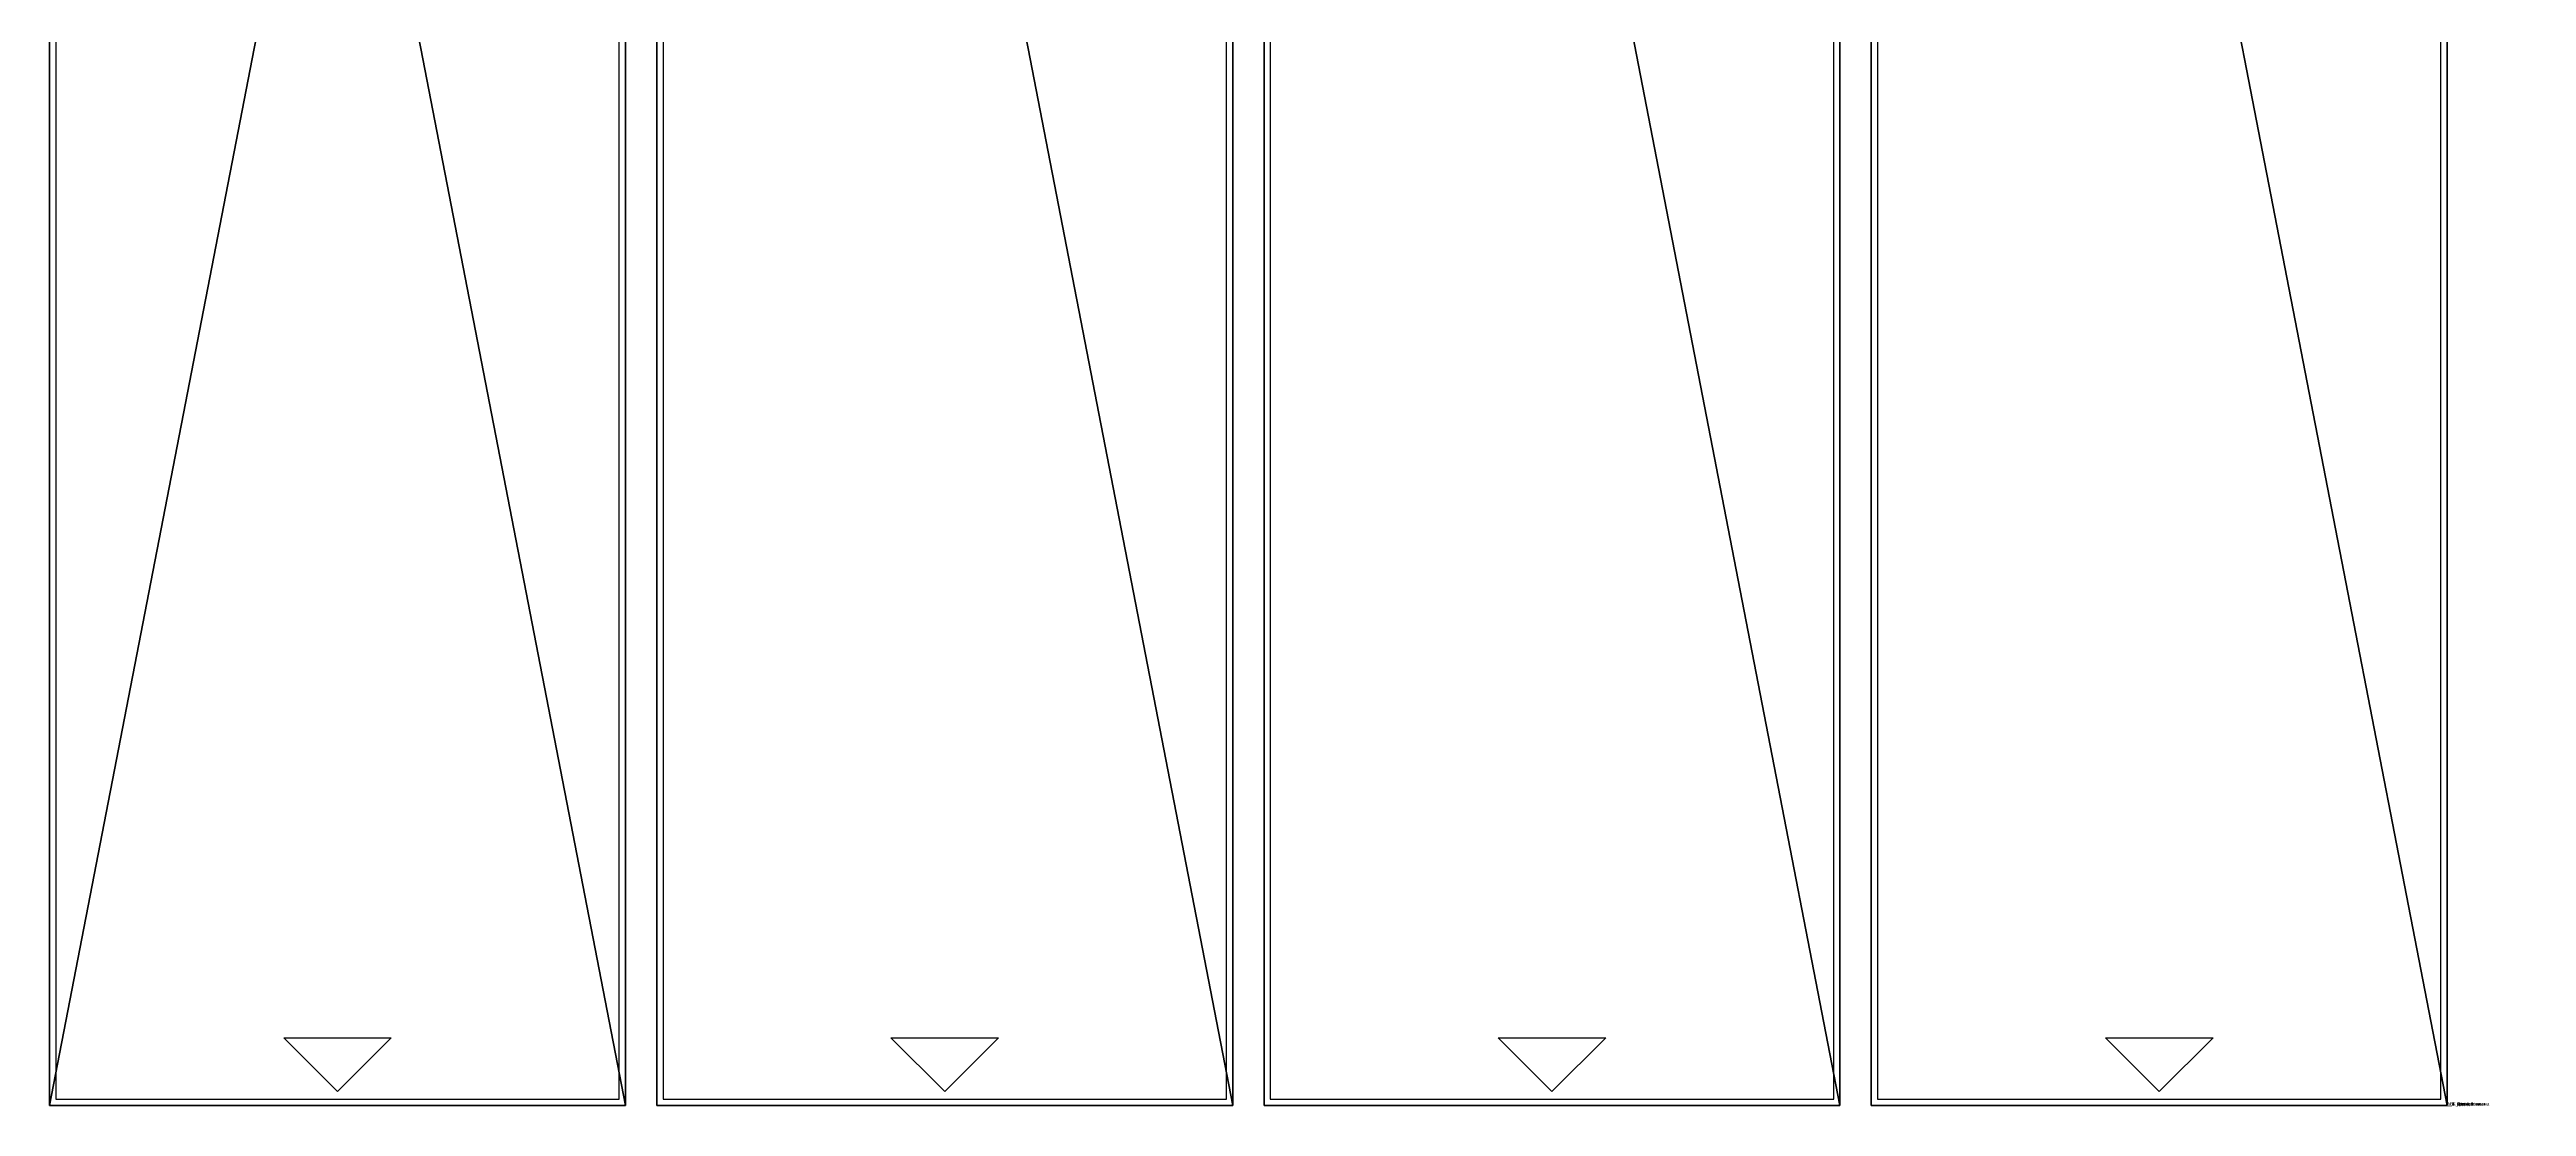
# Model space of a CAD drawing. Header units: millimetres. Extents: x -130972 to 458, y -4828 to 953.
# Drawn here: x -766 to 25, y 0 to 337 of the extents above; entities that cross this region are included whole.
import ezdxf

# ---------------------------------------------------------------- set-up
doc = ezdxf.new("R2010")
doc.units = ezdxf.units.MM
doc.header["$LTSCALE"] = 25.4
doc.layers.get('0').update_dxf_attribs({"true_color": 0xffffff})
doc.layers.add('ABF_cuttingLines', color=134, linetype='Continuous', true_color=0x009987)
doc.layers.add('ABF_edgeBanding', color=252, linetype='Continuous', true_color=0x777799)

# ---------------------------------------------------------------- blocks, each defined once
blk = doc.blocks.new('Group322#1')
at = {"layer": 'ABF_cuttingLines', "color": 0}
blk.add_polyline3d([(-628, -2, 0), (-628, -948.5, 0), (-448, -948.5, 0), (-448, -2, 0), (-628, -2, 0)], close=True, dxfattribs=at)
blk = doc.blocks.new('Group323#1')
at = {"layer": 'ABF_edgeBanding', "color": 0}
for points in [[(-538, -4.46, 0), (-520.81, -21.64, 0), (-555.19, -21.64, 0), (-538, -4.46, 0)], [(-625.54, -475.25, 0), (-608.36, -458.06, 0), (-608.36, -492.44, 0), (-625.54, -475.25, 0)], [(-450.46, -475.25, 0), (-467.64, -492.44, 0), (-467.64, -458.06, 0), (-450.46, -475.25, 0)], [(-538, -946.04, 0), (-555.19, -928.86, 0), (-520.81, -928.86, 0), (-538, -946.04, 0)]]:
    blk.add_polyline3d(points, close=True, dxfattribs=at)
blk = doc.blocks.new('_____#52')
at = {"color": 0}
for p, q in [((-630, -950.5, 18), (-630, 0, 18)), ((-630, -950.5), (-630, 0)), ((-630, -950.5, 18), (-630, 0, 18)), ((-630, -950.5), (-630, 0)), ((-446, 0, 18), (-446, -950.5, 18)), ((-446, 0), (-446, -950.5)), ((-446, 0, 18), (-446, -950.5, 18)), ((-446, 0), (-446, -950.5)), ((-446, -950.5, 18), (-630, -950.5, 18)), ((-446, -950.5), (-630, -950.5)), ((-446, -950.5, 18), (-630, -950.5, 18)), ((-630, -950.5, 18), (-630, -950.5)), ((-446, -950.5), (-630, -950.5)), ((-630, -950.5, 18), (-630, -950.5)), ((-446, -950.5, 18), (-446, -950.5)), ((-446, -950.5, 18), (-446, -950.5))]:
    blk.add_line(p, q, dxfattribs=at)
at = {"layer": 'ABF_cuttingLines', "color": 0}
ref = blk.add_blockref('Group322#1', (0, 0, 18), dxfattribs=at)
ref.add_attrib('Skp_GroupInstanceName', '_ABF_cuttingLines', (0, 0), dxfattribs={"layer": '0', "height": 1})
at = {"layer": 'ABF_edgeBanding', "color": 0}
ref = blk.add_blockref('Group323#1', (0, 0, 18), dxfattribs=at)
ref.add_attrib('Skp_GroupInstanceName', '_ABF_edgeBanding', (0, 0), dxfattribs={"layer": '0', "height": 1})
at = {"color": 7, "true_color": 0xffffff}
mesh = blk.add_polyface(dxfattribs=at)
corners = [(-446, -950.5, 18), (-630, 0, 18), (-630, -950.5, 18), (-446, 0, 18)]
mesh.append_faces([[corners[k] for k in face] for face in [(0, 1, 2), (1, 0, 3)]], dxfattribs={"vtx0": -1, "color": 7})
at = {"color": 0}
mesh = blk.add_polyface(dxfattribs=at)
corners = [(-630, 0), (-446, -950.5), (-630, -950.5), (-446, 0)]
mesh.append_faces([[corners[k] for k in face] for face in [(0, 1, 2), (1, 0, 3)]], dxfattribs={"vtx0": -1, "color": 0})
mesh = blk.add_polyface(dxfattribs=at)
corners = [(-630, 0, 18), (-630, -950.5), (-630, -950.5, 18), (-630, 0)]
mesh.append_faces([[corners[k] for k in face] for face in [(0, 1, 2), (1, 0, 3)]], dxfattribs={"vtx0": -1, "color": 0})
mesh = blk.add_polyface(dxfattribs=at)
corners = [(-446, 0), (-446, -950.5, 18), (-446, -950.5), (-446, 0, 18)]
mesh.append_faces([[corners[k] for k in face] for face in [(0, 1, 2), (1, 0, 3)]], dxfattribs={"vtx0": -1, "color": 0})
mesh = blk.add_polyface(dxfattribs=at)
corners = [(-446, -950.5, 18), (-630, -950.5), (-446, -950.5), (-630, -950.5, 18)]
mesh.append_faces([[corners[k] for k in face] for face in [(0, 1, 2), (1, 0, 3)]], dxfattribs={"vtx0": -1, "color": 0})
blk = doc.blocks.new('Group324#1')
at = {"layer": 'ABF_cuttingLines', "color": 0}
blk.add_polyline3d([(-256, -2, 0), (-256, -948.5, 0), (-76, -948.5, 0), (-76, -2, 0), (-256, -2, 0)], close=True, dxfattribs=at)
blk = doc.blocks.new('Group325#1')
at = {"layer": 'ABF_edgeBanding', "color": 0}
for points in [[(-166, -4.46, 0), (-148.81, -21.64, 0), (-183.19, -21.64, 0), (-166, -4.46, 0)], [(-253.54, -475.25, 0), (-236.36, -458.06, 0), (-236.36, -492.44, 0), (-253.54, -475.25, 0)], [(-78.46, -475.25, 0), (-95.64, -492.44, 0), (-95.64, -458.06, 0), (-78.46, -475.25, 0)], [(-166, -946.04, 0), (-183.19, -928.86, 0), (-148.81, -928.86, 0), (-166, -946.04, 0)]]:
    blk.add_polyline3d(points, close=True, dxfattribs=at)
blk = doc.blocks.new('_____#53')
at = {"color": 0}
for p, q in [((-258, -950.5, 18), (-258, 0, 18)), ((-258, -950.5), (-258, 0)), ((-258, -950.5, 18), (-258, 0, 18)), ((-258, -950.5), (-258, 0)), ((-74, 0, 18), (-74, -950.5, 18)), ((-74, 0), (-74, -950.5)), ((-74, 0, 18), (-74, -950.5, 18)), ((-74, 0), (-74, -950.5)), ((-74, -950.5, 18), (-258, -950.5, 18)), ((-74, -950.5), (-258, -950.5)), ((-74, -950.5, 18), (-258, -950.5, 18)), ((-258, -950.5, 18), (-258, -950.5)), ((-74, -950.5), (-258, -950.5)), ((-258, -950.5, 18), (-258, -950.5)), ((-74, -950.5, 18), (-74, -950.5)), ((-74, -950.5, 18), (-74, -950.5))]:
    blk.add_line(p, q, dxfattribs=at)
at = {"layer": 'ABF_cuttingLines', "color": 0}
ref = blk.add_blockref('Group324#1', (0, 0, 18), dxfattribs=at)
ref.add_attrib('Skp_GroupInstanceName', '_ABF_cuttingLines', (0, 0), dxfattribs={"layer": '0', "height": 1})
at = {"layer": 'ABF_edgeBanding', "color": 0}
ref = blk.add_blockref('Group325#1', (0, 0, 18), dxfattribs=at)
ref.add_attrib('Skp_GroupInstanceName', '_ABF_edgeBanding', (0, 0), dxfattribs={"layer": '0', "height": 1})
at = {"color": 7, "true_color": 0xffffff}
mesh = blk.add_polyface(dxfattribs=at)
corners = [(-74, -950.5, 18), (-258, 0, 18), (-258, -950.5, 18), (-74, 0, 18)]
mesh.append_faces([[corners[k] for k in face] for face in [(0, 1, 2), (1, 0, 3)]], dxfattribs={"vtx0": -1, "color": 7})
at = {"color": 0}
mesh = blk.add_polyface(dxfattribs=at)
corners = [(-258, 0), (-74, -950.5), (-258, -950.5), (-74, 0)]
mesh.append_faces([[corners[k] for k in face] for face in [(0, 1, 2), (1, 0, 3)]], dxfattribs={"vtx0": -1, "color": 0})
mesh = blk.add_polyface(dxfattribs=at)
corners = [(-258, 0, 18), (-258, -950.5), (-258, -950.5, 18), (-258, 0)]
mesh.append_faces([[corners[k] for k in face] for face in [(0, 1, 2), (1, 0, 3)]], dxfattribs={"vtx0": -1, "color": 0})
mesh = blk.add_polyface(dxfattribs=at)
corners = [(-74, 0), (-74, -950.5, 18), (-74, -950.5), (-74, 0, 18)]
mesh.append_faces([[corners[k] for k in face] for face in [(0, 1, 2), (1, 0, 3)]], dxfattribs={"vtx0": -1, "color": 0})
mesh = blk.add_polyface(dxfattribs=at)
corners = [(-74, -950.5, 18), (-258, -950.5), (-74, -950.5), (-258, -950.5, 18)]
mesh.append_faces([[corners[k] for k in face] for face in [(0, 1, 2), (1, 0, 3)]], dxfattribs={"vtx0": -1, "color": 0})
blk = doc.blocks.new('Group326#1')
at = {"layer": 'ABF_cuttingLines', "color": 0}
blk.add_polyline3d([(-442, -2, 0), (-442, -948.5, 0), (-262, -948.5, 0), (-262, -2, 0), (-442, -2, 0)], close=True, dxfattribs=at)
blk = doc.blocks.new('Group327#1')
at = {"layer": 'ABF_edgeBanding', "color": 0}
for points in [[(-352, -4.46, 0), (-334.81, -21.64, 0), (-369.19, -21.64, 0), (-352, -4.46, 0)], [(-439.54, -475.25, 0), (-422.36, -458.06, 0), (-422.36, -492.44, 0), (-439.54, -475.25, 0)], [(-264.46, -475.25, 0), (-281.64, -492.44, 0), (-281.64, -458.06, 0), (-264.46, -475.25, 0)], [(-352, -946.04, 0), (-369.19, -928.86, 0), (-334.81, -928.86, 0), (-352, -946.04, 0)]]:
    blk.add_polyline3d(points, close=True, dxfattribs=at)
blk = doc.blocks.new('_____#54')
at = {"color": 0}
for p, q in [((-444, -950.5, 18), (-444, 0, 18)), ((-444, -950.5), (-444, 0)), ((-444, -950.5, 18), (-444, 0, 18)), ((-444, -950.5), (-444, 0)), ((-260, 0, 18), (-260, -950.5, 18)), ((-260, 0), (-260, -950.5)), ((-260, 0, 18), (-260, -950.5, 18)), ((-260, 0), (-260, -950.5)), ((-260, -950.5, 18), (-444, -950.5, 18)), ((-260, -950.5), (-444, -950.5)), ((-260, -950.5, 18), (-444, -950.5, 18)), ((-444, -950.5, 18), (-444, -950.5)), ((-260, -950.5), (-444, -950.5)), ((-444, -950.5, 18), (-444, -950.5)), ((-260, -950.5, 18), (-260, -950.5)), ((-260, -950.5, 18), (-260, -950.5))]:
    blk.add_line(p, q, dxfattribs=at)
at = {"layer": 'ABF_cuttingLines', "color": 0}
ref = blk.add_blockref('Group326#1', (0, 0, 18), dxfattribs=at)
ref.add_attrib('Skp_GroupInstanceName', '_ABF_cuttingLines', (0, 0), dxfattribs={"layer": '0', "height": 1})
at = {"layer": 'ABF_edgeBanding', "color": 0}
ref = blk.add_blockref('Group327#1', (0, 0, 18), dxfattribs=at)
ref.add_attrib('Skp_GroupInstanceName', '_ABF_edgeBanding', (0, 0), dxfattribs={"layer": '0', "height": 1})
at = {"color": 7, "true_color": 0xffffff}
mesh = blk.add_polyface(dxfattribs=at)
corners = [(-260, -950.5, 18), (-444, 0, 18), (-444, -950.5, 18), (-260, 0, 18)]
mesh.append_faces([[corners[k] for k in face] for face in [(0, 1, 2), (1, 0, 3)]], dxfattribs={"vtx0": -1, "color": 7})
at = {"color": 0}
mesh = blk.add_polyface(dxfattribs=at)
corners = [(-444, 0), (-260, -950.5), (-444, -950.5), (-260, 0)]
mesh.append_faces([[corners[k] for k in face] for face in [(0, 1, 2), (1, 0, 3)]], dxfattribs={"vtx0": -1, "color": 0})
mesh = blk.add_polyface(dxfattribs=at)
corners = [(-444, 0, 18), (-444, -950.5), (-444, -950.5, 18), (-444, 0)]
mesh.append_faces([[corners[k] for k in face] for face in [(0, 1, 2), (1, 0, 3)]], dxfattribs={"vtx0": -1, "color": 0})
mesh = blk.add_polyface(dxfattribs=at)
corners = [(-260, 0), (-260, -950.5, 18), (-260, -950.5), (-260, 0, 18)]
mesh.append_faces([[corners[k] for k in face] for face in [(0, 1, 2), (1, 0, 3)]], dxfattribs={"vtx0": -1, "color": 0})
mesh = blk.add_polyface(dxfattribs=at)
corners = [(-260, -950.5, 18), (-444, -950.5), (-260, -950.5), (-444, -950.5, 18)]
mesh.append_faces([[corners[k] for k in face] for face in [(0, 1, 2), (1, 0, 3)]], dxfattribs={"vtx0": -1, "color": 0})
blk = doc.blocks.new('Group328#1')
at = {"layer": 'ABF_cuttingLines', "color": 0}
blk.add_polyline3d([(-814, -2, 0), (-814, -948.5, 0), (-634, -948.5, 0), (-634, -2, 0), (-814, -2, 0)], close=True, dxfattribs=at)
blk = doc.blocks.new('Group329#1')
at = {"layer": 'ABF_edgeBanding', "color": 0}
blk.add_polyline3d([(-724, -946.04, 0), (-741.19, -928.86, 0), (-706.81, -928.86, 0), (-724, -946.04, 0)], close=True, dxfattribs=at)
blk = doc.blocks.new('_____#55')
at = {"color": 0}
for p, q in [((-816, -950.5, 18), (-816, 0, 18)), ((-816, -950.5), (-816, 0)), ((-816, -950.5, 18), (-816, 0, 18)), ((-816, -950.5), (-816, 0)), ((-632, 0, 18), (-632, -950.5, 18)), ((-632, 0), (-632, -950.5)), ((-632, 0, 18), (-632, -950.5, 18)), ((-632, 0), (-632, -950.5)), ((-632, -950.5, 18), (-816, -950.5, 18)), ((-632, -950.5), (-816, -950.5)), ((-632, -950.5, 18), (-816, -950.5, 18)), ((-816, -950.5, 18), (-816, -950.5)), ((-632, -950.5), (-816, -950.5)), ((-816, -950.5, 18), (-816, -950.5)), ((-632, -950.5, 18), (-632, -950.5)), ((-632, -950.5, 18), (-632, -950.5))]:
    blk.add_line(p, q, dxfattribs=at)
at = {"layer": 'ABF_cuttingLines', "color": 0}
blk.add_blockref('Group328#1', (0, 0, 18), dxfattribs=at)
at = {"layer": 'ABF_edgeBanding', "color": 0}
blk.add_blockref('Group329#1', (0, 0, 18), dxfattribs=at)
at = {"color": 7, "true_color": 0xffffff}
mesh = blk.add_polyface(dxfattribs=at)
corners = [(-632, -950.5, 18), (-816, 0, 18), (-816, -950.5, 18), (-632, 0, 18)]
mesh.append_faces([[corners[k] for k in face] for face in [(0, 1, 2), (1, 0, 3)]], dxfattribs={"vtx0": -1, "color": 7})
at = {"color": 0}
mesh = blk.add_polyface(dxfattribs=at)
corners = [(-632, 0), (-816, -950.5), (-816, 0), (-632, -950.5)]
mesh.append_faces([[corners[k] for k in face] for face in [(0, 1, 2), (1, 0, 3)]], dxfattribs={"vtx0": -1, "color": 0})
mesh = blk.add_polyface(dxfattribs=at)
corners = [(-816, 0, 18), (-816, -950.5), (-816, -950.5, 18), (-816, 0)]
mesh.append_faces([[corners[k] for k in face] for face in [(0, 1, 2), (1, 0, 3)]], dxfattribs={"vtx0": -1, "color": 0})
mesh = blk.add_polyface(dxfattribs=at)
corners = [(-632, 0), (-632, -950.5, 18), (-632, -950.5), (-632, 0, 18)]
mesh.append_faces([[corners[k] for k in face] for face in [(0, 1, 2), (1, 0, 3)]], dxfattribs={"vtx0": -1, "color": 0})
mesh = blk.add_polyface(dxfattribs=at)
corners = [(-632, -950.5, 18), (-816, -950.5), (-632, -950.5), (-816, -950.5, 18)]
mesh.append_faces([[corners[k] for k in face] for face in [(0, 1, 2), (1, 0, 3)]], dxfattribs={"vtx0": -1, "color": 0})
blk = doc.blocks.new('___#6')
blk = doc.blocks.new('_201238___._KRONOSPAN_5981_PD__NEW_2800207018_THICKNESS_18')
at = {"color": 0}
ref = blk.add_blockref('___#6', (-764.14, 952), dxfattribs=at)
ref.add_attrib('Skp_GroupInstanceName', '__5. Дно', (0, 0), dxfattribs={"height": 1})
ref = blk.add_blockref('_____#55', (50, 950.5), dxfattribs=at)
ref.add_attrib('Skp_GroupInstanceName', '__9. Фасад 1', (0, 0), dxfattribs={"height": 1})
ref = blk.add_blockref('_____#54', (-128, 950.5), dxfattribs=at)
ref.add_attrib('Skp_GroupInstanceName', '__4. Фасад 3', (0, 0), dxfattribs={"height": 1})
ref = blk.add_blockref('_____#53', (-120, 950.5), dxfattribs=at)
ref.add_attrib('Skp_GroupInstanceName', '__8. Фасад 4', (0, 0), dxfattribs={"height": 1})
ref = blk.add_blockref('_____#52', (446, 950.5), dxfattribs=at)
ref.add_attrib('Skp_GroupInstanceName', '__2. Фасад 2', (0, 0), dxfattribs={"height": 1})
blk = doc.blocks.new('_____#56')
blk = doc.blocks.new('_201238___._KRONOSPAN_5981_PD__NEW_2800207018_THICKNESS_36')
at = {"color": 0}
ref = blk.add_blockref('_____#56', (-2192.14, 952), dxfattribs=at)
ref.add_attrib('Skp_GroupInstanceName', '__3. Криша', (0, 0), dxfattribs={"height": 1})
blk = doc.blocks.new('_____#57')
blk = doc.blocks.new('_____#58')
blk = doc.blocks.new('_____#59')
blk = doc.blocks.new('_____#60')
blk = doc.blocks.new('_____#61')
blk = doc.blocks.new('_____#62')
blk = doc.blocks.new('_____#63')
blk = doc.blocks.new('_____#64')
blk = doc.blocks.new('_____#65')
blk = doc.blocks.new('_____#66')
blk = doc.blocks.new('_____#67')
blk = doc.blocks.new('_____#68')
blk = doc.blocks.new('_____#69')
blk = doc.blocks.new('_____#70')
blk = doc.blocks.new('_____#71')
blk = doc.blocks.new('_____#72')
blk = doc.blocks.new('_____#73')
blk = doc.blocks.new('_____#74')
blk = doc.blocks.new('_____#75')
blk = doc.blocks.new('_____#76')
blk = doc.blocks.new('_48501___EGGER_W_1000_ST9___2800207018__THICKNESS_16')
at = {"color": 0}
ref = blk.add_blockref('_____#71', (-5427.76, 912.54), dxfattribs=at)
ref.add_attrib('Skp_GroupInstanceName', '__15. Перед', (0, 0), dxfattribs={"height": 1})
ref = blk.add_blockref('_____#70', (-4920.76, 912.54), dxfattribs=at)
ref.add_attrib('Skp_GroupInstanceName', '__10. Перед', (0, 0), dxfattribs={"height": 1})
ref = blk.add_blockref('_____#67', (-4705.26, 912.54), dxfattribs=at)
ref.add_attrib('Skp_GroupInstanceName', '__25. Перед', (0, 0), dxfattribs={"height": 1})
ref = blk.add_blockref('_____#65', (-4810.26, 912.54), dxfattribs=at)
ref.add_attrib('Skp_GroupInstanceName', '__21. Перед', (0, 0), dxfattribs={"height": 1})
ref = blk.add_blockref('_____#76', (-7620.14, -39.5), dxfattribs=at)
ref.add_attrib('Skp_GroupInstanceName', '__23. Дно', (0, 0), dxfattribs={"height": 1})
ref = blk.add_blockref('_____#75', (-7070.14, -39.5), dxfattribs=at)
ref.add_attrib('Skp_GroupInstanceName', '__29. Дно', (0, 0), dxfattribs={"height": 1})
ref = blk.add_blockref('_____#74', (-6520.14, -39.5), dxfattribs=at)
ref.add_attrib('Skp_GroupInstanceName', '__13. Дно', (0, 0), dxfattribs={"height": 1})
ref = blk.add_blockref('_____#73', (-5970.14, -39.5), dxfattribs=at)
ref.add_attrib('Skp_GroupInstanceName', '__19. Дно', (0, 0), dxfattribs={"height": 1})
ref = blk.add_blockref('_____#72', (-5375.26, -39.5), dxfattribs=at)
ref.add_attrib('Skp_GroupInstanceName', '__27. Зад', (0, 0), dxfattribs={"height": 1})
ref = blk.add_blockref('_____#69', (-5346.26, -39.5), dxfattribs=at)
ref.add_attrib('Skp_GroupInstanceName', '__24. Зад', (0, 0), dxfattribs={"height": 1})
ref = blk.add_blockref('_____#68', (-4652.76, -39.5), dxfattribs=at)
ref.add_attrib('Skp_GroupInstanceName', '__12. Зад', (0, 0), dxfattribs={"height": 1})
ref = blk.add_blockref('_____#66', (-4757.76, -39.5), dxfattribs=at)
ref.add_attrib('Skp_GroupInstanceName', '__16. Зад', (0, 0), dxfattribs={"height": 1})
ref = blk.add_blockref('_____#64', (-4303.26, 569.86), dxfattribs=at)
ref.add_attrib('Skp_GroupInstanceName', '__26. Права', (0, 0), dxfattribs={"height": 1})
ref = blk.add_blockref('_____#63', (-4327.76, 569.86), dxfattribs=at)
ref.add_attrib('Skp_GroupInstanceName', '__17. Права', (0, 0), dxfattribs={"height": 1})
ref = blk.add_blockref('_____#60', (-3468.76, 569.86), dxfattribs=at)
ref.add_attrib('Skp_GroupInstanceName', '__14. Права', (0, 0), dxfattribs={"height": 1})
ref = blk.add_blockref('_____#58', (-3704.26, 569.86), dxfattribs=at)
ref.add_attrib('Skp_GroupInstanceName', '__20. Права', (0, 0), dxfattribs={"height": 1})
ref = blk.add_blockref('_____#62', (-4165.76, -29.86), dxfattribs=at)
ref.add_attrib('Skp_GroupInstanceName', '__18. Ліва', (0, 0), dxfattribs={"height": 1})
ref = blk.add_blockref('_____#61', (-3630.76, -29.86), dxfattribs=at)
ref.add_attrib('Skp_GroupInstanceName', '__11. Ліва', (0, 0), dxfattribs={"height": 1})
ref = blk.add_blockref('_____#59', (-3493.26, -29.86), dxfattribs=at)
ref.add_attrib('Skp_GroupInstanceName', '__28. Ліва', (0, 0), dxfattribs={"height": 1})
ref = blk.add_blockref('_____#57', (-3542.26, -29.86), dxfattribs=at)
ref.add_attrib('Skp_GroupInstanceName', '__22. Ліва', (0, 0), dxfattribs={"height": 1})
blk = doc.blocks.new('___#7')
blk = doc.blocks.new('___#8')
blk = doc.blocks.new('_____#77')
blk = doc.blocks.new('_48501___EGGER_W_1000_ST9___2800207018__THICKNESS_18')
at = {"color": 0}
ref = blk.add_blockref('_____#77', (-10148, -18), dxfattribs=at)
ref.add_attrib('Skp_GroupInstanceName', '__1. Задня стінка', (0, 0), dxfattribs={"height": 1})
ref = blk.add_blockref('___#8', (-10239.86, -72), dxfattribs=at)
ref.add_attrib('Skp_GroupInstanceName', '__7. Ліва боковина', (0, 0), dxfattribs={"height": 1})
ref = blk.add_blockref('___#7', (-8970.14, -72), dxfattribs=at)
ref.add_attrib('Skp_GroupInstanceName', '__6. Права боковина', (0, 0), dxfattribs={"height": 1})
blk = doc.blocks.new('Group292#2')

msp = doc.modelspace()

# ---------------------------------------------------------------- block references
at = {"color": 0}
ref = msp.add_blockref('_201238___._KRONOSPAN_5981_PD__NEW_2800207018_THICKNESS_36', (0, 0), dxfattribs=at)
ref.add_attrib('Skp_ComponentInstanceName', 'ABF_Flatten', (0, 0), dxfattribs={"height": 0.2})
ref = msp.add_blockref('_201238___._KRONOSPAN_5981_PD__NEW_2800207018_THICKNESS_18', (0, 0), dxfattribs=at)
ref.add_attrib('Skp_ComponentInstanceName', 'ABF_Flatten', (0, 0), dxfattribs={"height": 0.2})
ref = msp.add_blockref('_48501___EGGER_W_1000_ST9___2800207018__THICKNESS_18', (0, 0), dxfattribs=at)
ref.add_attrib('Skp_ComponentInstanceName', 'ABF_Flatten', (0, 0), dxfattribs={"height": 0.2})
ref = msp.add_blockref('_48501___EGGER_W_1000_ST9___2800207018__THICKNESS_16', (0, 0), dxfattribs=at)
ref.add_attrib('Skp_ComponentInstanceName', 'ABF_Flatten', (0, 0), dxfattribs={"height": 0.2})
ref = msp.add_blockref('Group292#2', (0, 0), dxfattribs=at)
ref.add_attrib('Skp_GroupInstanceName', 'ABF_Flatten', (0, 0), dxfattribs={"height": 1})

doc.saveas('drawing.dxf')
